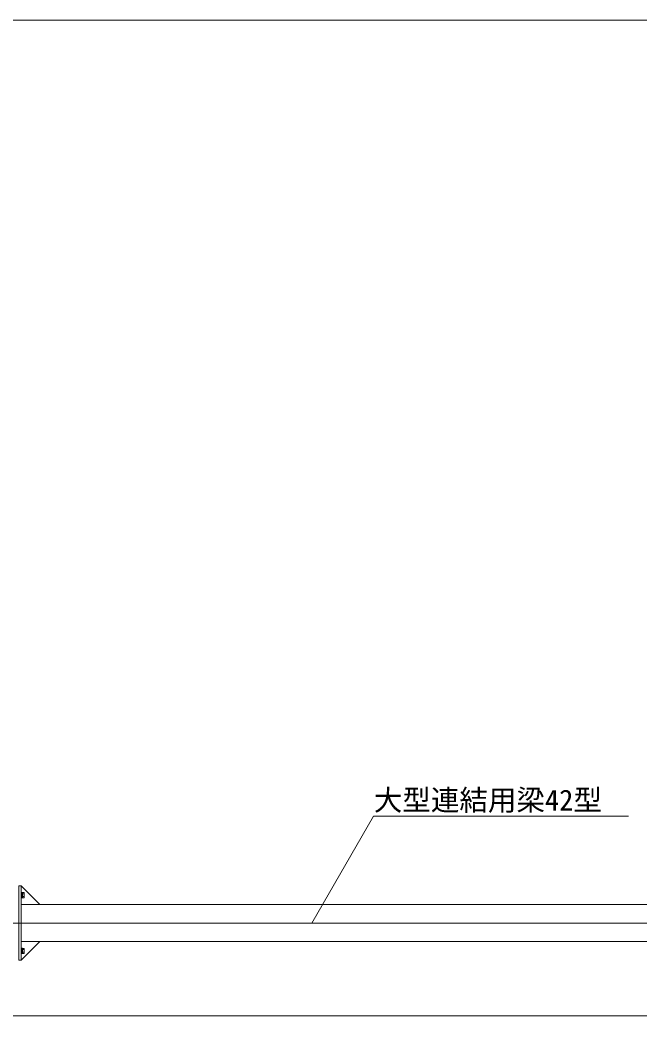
# Model space of a CAD drawing. Units: millimetres, scale not verified. Extents: x -16120 to 16120, y -26100 to 26100.
# Drawn here: x -2394 to 944, y -9292 to -3900 of the extents above; entities that cross this region are included whole.
import ezdxf
from ezdxf.enums import TextEntityAlignment as Align

# ---------------------------------------------------------------- set-up
doc = ezdxf.new("R2010")
doc.units = ezdxf.units.MM
doc.header["$LTSCALE"] = 150
doc.linetypes.add('CHAIN2', pattern=[12, 9, -1, 1, -1])
for name, color, linetype, lineweight in [('0-6_ﾎﾞﾙﾄ類', 134, 'Continuous', 18), ('0-A_図面枠', 134, 'Continuous', 18), ('0-B_寸法', 134, 'Continuous', 18), ('1-0_大型連結用梁42', 134, 'Continuous', 18), ('1-6_通芯', 134, 'CHAIN2', 18), ('1-B_文字', 134, 'Continuous', 18)]:
    doc.layers.add(name, color=color, linetype=linetype, lineweight=lineweight)
doc.styles.add('ＭＳ ゴシック', font='')
doc.styles.get('ＭＳ ゴシック').set_extended_font_data('MS Gothic')

msp = doc.modelspace()

# ---------------------------------------------------------------- linework, layer by layer
at = {"layer": '0-6_ﾎﾞﾙﾄ類'}
for p, q in [((-2384.3, -8608.8), (-2388.3, -8609.9)), ((-2384.3, -8610.1), (-2388.3, -8611.2)), ((-2381.3, -8623.9), (-2381.3, -8596.1)), ((-2381.3, -8596.1), (-2372.6, -8596.1)), ((-2381.3, -8603.1), (-2372.6, -8603.1)), ((-2381.3, -8616.9), (-2372.6, -8616.9)), ((-2381.3, -8623.9), (-2372.6, -8623.9)), ((-2371.3, -8598.5), (-2372.6, -8596.1)), ((-2371.3, -8621.5), (-2372.6, -8623.9)), ((-2371.3, -8621.5), (-2371.3, -8598.5)), ((-2381.3, -8923.9), (-2381.3, -8896.1)), ((-2381.3, -8896.1), (-2372.6, -8896.1)), ((-2371.3, -8898.5), (-2372.6, -8896.1)), ((-2384.3, -8908.8), (-2388.3, -8909.9)), ((-2384.3, -8910.1), (-2388.3, -8911.2)), ((-2381.3, -8903.1), (-2372.6, -8903.1)), ((-2381.3, -8916.9), (-2372.6, -8916.9)), ((-2381.3, -8923.9), (-2372.6, -8923.9)), ((-2371.3, -8921.5), (-2372.6, -8923.9)), ((-2371.3, -8921.5), (-2371.3, -8898.5))]:
    msp.add_line(p, q, dxfattribs=at)
for points in [[(-2384.3, -8596), (-2384.3, -8624), (-2388.3, -8624), (-2388.3, -8596)], [(-2381.3, -8624), (-2384.3, -8624), (-2384.3, -8596), (-2381.3, -8596)], [(-2384.3, -8896), (-2384.3, -8924), (-2388.3, -8924), (-2388.3, -8896)], [(-2381.3, -8924), (-2384.3, -8924), (-2384.3, -8896), (-2381.3, -8896)]]:
    msp.add_lwpolyline(points, close=True, dxfattribs=at)
for centre, radius, start, end in [((-2377.7, -8599.6), 6.13, 325.616, 34.384), ((-2394.5, -8610), 22.9, 342.412, 17.588), ((-2377.7, -8620.4), 6.13, 325.616, 34.384), ((-2377.7, -8899.6), 6.13, 325.616, 34.384), ((-2394.5, -8910), 22.9, 342.412, 17.588), ((-2377.7, -8920.4), 6.13, 325.616, 34.384)]:
    msp.add_arc(centre, radius, start, end, dxfattribs=at)
at = {"layer": '0-A_図面枠'}
msp.add_lwpolyline([(-16120.3, -3900), (16079.7, -3900), (16079.7, -26100), (-16120.3, -26100)], close=True, dxfattribs=at)
at = {"layer": '0-B_寸法'}
msp.add_line((1108.7, -9260), (-11925.3, -9260), dxfattribs=at)
at = {"layer": '1-0_大型連結用梁42'}
for points in [[(-2400.3, -8960), (-2388.3, -8960), (-2388.3, -8560), (-2400.3, -8560)], [(-2288.3, -8660), (-2388.3, -8560), (-2388.3, -8660)], [(-2388.3, -8860), (1899.7, -8860), (1899.7, -8660), (-2388.3, -8660)], [(-2388.3, -8660), (1170.2, -8660), (1170.2, -8760), (-2388.3, -8760)], [(-2388.3, -8860), (1170.2, -8860), (1170.2, -8760), (-2388.3, -8760)], [(-2288.3, -8860), (-2388.3, -8960), (-2388.3, -8860)]]:
    msp.add_lwpolyline(points, close=True, dxfattribs=at)
at = {"layer": '1-6_通芯'}
msp.add_line((-12700.3, -8760), (3181.3, -8760), dxfattribs=at)
at = {"layer": '1-B_文字'}
msp.add_line((-490.7, -8185.1), (882.9, -8185.1), dxfattribs=at)
msp.add_lwpolyline([(-823.2, -8760), (-491.2, -8185.1), (-490.7, -8185.1)], dxfattribs=at)

# ---------------------------------------------------------------- texts
at = {"layer": '1-B_文字', "style": 'ＭＳ ゴシック'}
msp.add_text('大型連結用梁42型', height=112.6, dxfattribs=at).set_placement((-489.1, -8188.2), align=Align.BOTTOM_LEFT)

doc.saveas('drawing.dxf')
